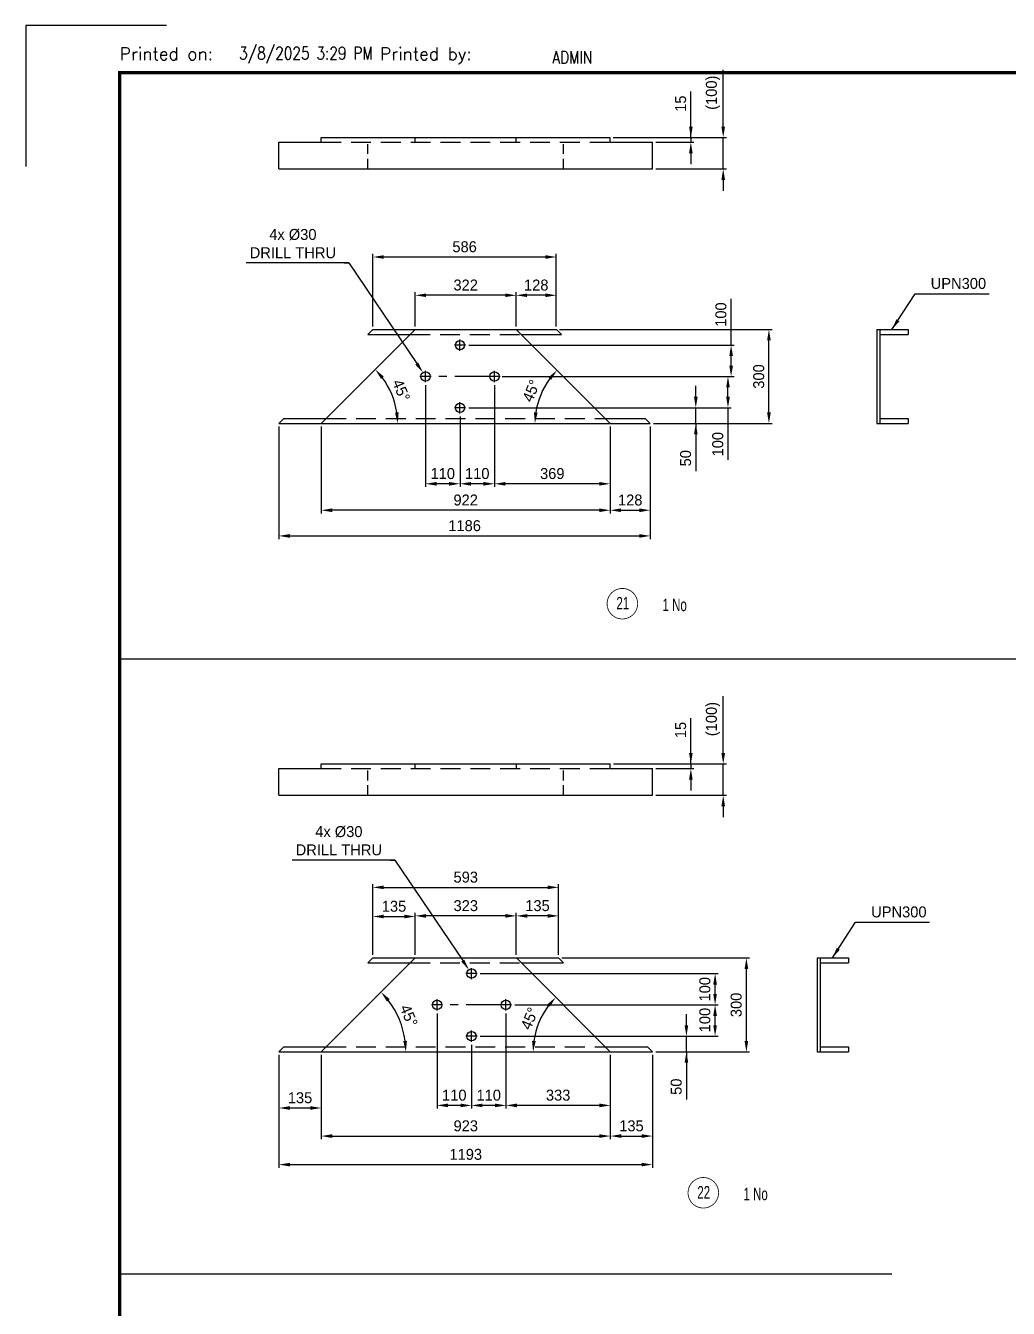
# Model space of a CAD drawing. Header units: millimetres. Extents: x 0 to 16187, y -20471 to 6290.
# Drawn here: x 9347.4 to 9661.1, y 1908.2 to 2318 of the extents above; entities that cross this region are included whole.
import ezdxf
from ezdxf.enums import TextEntityAlignment as Align

# ---------------------------------------------------------------- set-up
doc = ezdxf.new("R2010")
doc.units = ezdxf.units.MM
doc.header["$PDSIZE"] = -1
doc.linetypes.add('CENTERX2', pattern=[20.32, 12.7, -2.54, 2.54, -2.54])
doc.linetypes.add('DASHED2', pattern=[9.525, 6.35, -3.175])
doc.layers.add('BORDER1', color=3, linetype='Continuous')
doc.layers.add('BORDER2', color=7, linetype='Continuous')
doc.styles.add('ROMANC', font='ROMANC', dxfattribs={"height": 5})
doc.styles.add('ROMANS', font='ROMANS.shx', dxfattribs={"width": 0.8})
doc.styles.add('ROMANT', font='ROMANT', dxfattribs={"height": 4})
doc.styles.add('SLDTEXTSTYLE2', font='TXT', dxfattribs={"width": 0.686449})
doc.dimstyles.new('AM_ISO', dxfattribs={"dimtxt": 3.5, "dimasz": 3.5, "dimexe": 1, "dimexo": 1, "dimgap": 1.5, "dimtad": 1, "dimdsep": 46, "dimtxsty": 'Standard', "dimcen": 0, "dimclrd": 1, "dimclre": 1, "dimclrt": 1, "dimadec": 0, "dimazin": 2, "dimtp": 0.1, "dimtm": 0.1, "dimtfac": 0.71, "dimtdec": 3, "dimtmove": 0, "dimatfit": 3, "dimfxl": 1, "dimlwd": -1, "dimlwe": -1, "dimarcsym": 1})
doc.dimstyles.new('AM_ISO$3', dxfattribs={"dimtxt": 3.5, "dimasz": 3.5, "dimexe": 1, "dimexo": 1, "dimgap": 1.5, "dimtad": 1, "dimtoh": 1, "dimdsep": 46, "dimtxsty": 'Standard', "dimcen": 0, "dimclrd": 1, "dimclre": 1, "dimclrt": 1, "dimadec": 0, "dimazin": 2, "dimtp": 0.1, "dimtm": 0.1, "dimtfac": 0.71, "dimtdec": 3, "dimtofl": 0, "dimtmove": 0, "dimatfit": 0, "dimfxl": 1, "dimlwd": -1, "dimlwe": -1, "dimarcsym": 1})
doc.dimstyles.new('AM_ISO$7', dxfattribs={"dimtxt": 3.5, "dimasz": 3.5, "dimexe": 1, "dimexo": 1, "dimgap": 1.5, "dimtad": 1, "dimtoh": 1, "dimdsep": 46, "dimtxsty": 'Standard', "dimcen": 0, "dimclrd": 1, "dimclre": 1, "dimclrt": 1, "dimadec": 0, "dimazin": 2, "dimtp": 0.1, "dimtm": 0.1, "dimtfac": 0.71, "dimtdec": 3, "dimtmove": 0, "dimatfit": 3, "dimfxl": 1, "dimlwd": -1, "dimlwe": -1, "dimarcsym": 1})

# ---------------------------------------------------------------- blocks, each defined once
blk = doc.blocks.new('*D1430')
at = {"color": 1, "linetype": 'ByBlock'}
for p, q in [((9559.78, 2082.13), (9559.78, 2096.8)), ((9559.78, 2085.63), (9559.78, 2089.13)), ((9535.06, 2082.13), (9560.78, 2082.13)), ((9559.78, 2082.13), (9559.78, 2080.63)), ((9548.57, 2080.63), (9560.78, 2080.63)), ((9559.78, 2077.13), (9559.78, 2073.63))]:
    blk.add_line(p, q, dxfattribs=at)
at = {"color": 1}
for points in [[(9559.2, 2085.63), (9560.36, 2085.63), (9559.78, 2082.13)], [(9560.36, 2077.13), (9559.2, 2077.13), (9559.78, 2080.63)]]:
    blk.add_solid(points, dxfattribs=at)
at = {"layer": 'Defpoints', "color": 0}
for p in [(9534.06, 2082.13), (9547.57, 2080.63), (9559.78, 2080.63)]:
    blk.add_point(p, dxfattribs=at)
at = {"color": 1, "insert": (9556.53, 2092.97), "char_height": 3.5, "attachment_point": 5, "rotation": 90}
blk.add_mtext('15', dxfattribs=at)
blk = doc.blocks.new('*D1431')
at = {"color": 1, "linetype": 'ByBlock'}
for p, q in [((9570.11, 2085.63), (9570.11, 2103.8)), ((9535.06, 2082.13), (9571.11, 2082.13)), ((9570.11, 2072.13), (9570.11, 2082.13)), ((9548.57, 2072.13), (9571.11, 2072.13)), ((9570.11, 2068.63), (9570.11, 2065.13))]:
    blk.add_line(p, q, dxfattribs=at)
at = {"color": 1}
for points in [[(9569.53, 2085.63), (9570.69, 2085.63), (9570.11, 2082.13)], [(9570.69, 2068.63), (9569.53, 2068.63), (9570.11, 2072.13)]]:
    blk.add_solid(points, dxfattribs=at)
at = {"layer": 'Defpoints', "color": 0}
for p in [(9534.06, 2082.13), (9570.11, 2082.13), (9547.57, 2072.13)]:
    blk.add_point(p, dxfattribs=at)
at = {"color": 1, "insert": (9566.86, 2096.47), "char_height": 3.5, "attachment_point": 5, "rotation": 90}
blk.add_mtext('(100)', dxfattribs=at)
blk = doc.blocks.new('*D1434')
at = {"color": 1, "linetype": 'ByBlock'}
for p, q in [((9428.26, 1989.16), (9428.26, 1953.15)), ((9547.57, 1989.16), (9547.57, 1953.15)), ((9431.76, 1954.15), (9544.07, 1954.15))]:
    blk.add_line(p, q, dxfattribs=at)
at = {"color": 1}
for points in [[(9431.76, 1954.73), (9431.76, 1953.57), (9428.26, 1954.15)], [(9544.07, 1953.57), (9544.07, 1954.73), (9547.57, 1954.15)]]:
    blk.add_solid(points, dxfattribs=at)
at = {"layer": 'Defpoints', "color": 0}
for p in [(9428.26, 1990.16), (9547.57, 1990.16), (9547.57, 1954.15)]:
    blk.add_point(p, dxfattribs=at)
at = {"color": 1, "insert": (9487.92, 1957.4), "char_height": 3.5, "attachment_point": 5}
blk.add_mtext('1193', dxfattribs=at)
blk = doc.blocks.new('*D1435')
at = {"color": 1, "linetype": 'ByBlock'}
for p, q in [((9458.26, 2021.16), (9458.26, 2043.71)), ((9461.76, 2042.71), (9514.07, 2042.71)), ((9517.57, 2021.16), (9517.57, 2043.71))]:
    blk.add_line(p, q, dxfattribs=at)
at = {"color": 1}
for points in [[(9461.76, 2043.29), (9461.76, 2042.13), (9458.26, 2042.71)], [(9514.07, 2042.13), (9514.07, 2043.29), (9517.57, 2042.71)]]:
    blk.add_solid(points, dxfattribs=at)
at = {"layer": 'Defpoints', "color": 0}
for p in [(9517.57, 2042.71), (9458.26, 2020.16), (9517.57, 2020.16)]:
    blk.add_point(p, dxfattribs=at)
at = {"color": 1, "insert": (9487.92, 2045.96), "char_height": 3.5, "attachment_point": 5}
blk.add_mtext('593', dxfattribs=at)
blk = doc.blocks.new('*D1436')
at = {"color": 1, "linetype": 'ByBlock'}
for p, q in [((9518.57, 2020.16), (9578.51, 2020.16)), ((9577.51, 1993.66), (9577.51, 2016.66)), ((9548.57, 1990.16), (9578.51, 1990.16))]:
    blk.add_line(p, q, dxfattribs=at)
at = {"color": 1}
for points in [[(9578.09, 2016.66), (9576.92, 2016.66), (9577.51, 2020.16)], [(9576.92, 1993.66), (9578.09, 1993.66), (9577.51, 1990.16)]]:
    blk.add_solid(points, dxfattribs=at)
at = {"layer": 'Defpoints', "color": 0}
for p in [(9517.57, 2020.16), (9577.51, 2020.16), (9547.57, 1990.16)]:
    blk.add_point(p, dxfattribs=at)
at = {"color": 1, "insert": (9574.26, 2005.16), "char_height": 3.5, "attachment_point": 5, "rotation": 90}
blk.add_mtext('300', dxfattribs=at)
blk = doc.blocks.new('*D1437')
at = {"color": 1, "linetype": 'ByBlock'}
for p, q in [((9428.26, 1989.16), (9428.26, 1971.23)), ((9441.77, 1989.16), (9441.77, 1971.23)), ((9431.76, 1972.23), (9438.27, 1972.23))]:
    blk.add_line(p, q, dxfattribs=at)
at = {"color": 1}
for points in [[(9431.76, 1972.81), (9431.76, 1971.65), (9428.26, 1972.23)], [(9438.27, 1971.65), (9438.27, 1972.81), (9441.77, 1972.23)]]:
    blk.add_solid(points, dxfattribs=at)
at = {"layer": 'Defpoints', "color": 0}
for p in [(9428.26, 1990.16), (9441.77, 1990.16), (9441.77, 1972.23)]:
    blk.add_point(p, dxfattribs=at)
at = {"color": 1, "insert": (9435.01, 1975.48), "char_height": 3.5, "attachment_point": 5}
blk.add_mtext('135', dxfattribs=at)
blk = doc.blocks.new('*D1438')
at = {"color": 1, "linetype": 'ByBlock'}
for p, q in [((9441.77, 1989.16), (9441.77, 1962.26)), ((9534.06, 1989.16), (9534.06, 1962.26)), ((9445.27, 1963.26), (9530.56, 1963.26))]:
    blk.add_line(p, q, dxfattribs=at)
at = {"color": 1}
for points in [[(9445.27, 1963.85), (9445.27, 1962.68), (9441.77, 1963.26)], [(9530.56, 1962.68), (9530.56, 1963.85), (9534.06, 1963.26)]]:
    blk.add_solid(points, dxfattribs=at)
at = {"layer": 'Defpoints', "color": 0}
for p in [(9441.77, 1990.16), (9534.06, 1990.16), (9534.06, 1963.26)]:
    blk.add_point(p, dxfattribs=at)
at = {"color": 1, "insert": (9487.92, 1966.51), "char_height": 3.5, "attachment_point": 5}
blk.add_mtext('923', dxfattribs=at)
blk = doc.blocks.new('*D1439')
at = {"color": 1, "linetype": 'ByBlock'}
for p, q in [((9534.06, 1989.16), (9534.06, 1962.26)), ((9547.57, 1989.16), (9547.57, 1962.26)), ((9537.56, 1963.26), (9544.07, 1963.26))]:
    blk.add_line(p, q, dxfattribs=at)
at = {"color": 1}
for points in [[(9537.56, 1963.85), (9537.56, 1962.68), (9534.06, 1963.26)], [(9544.07, 1962.68), (9544.07, 1963.85), (9547.57, 1963.26)]]:
    blk.add_solid(points, dxfattribs=at)
at = {"layer": 'Defpoints', "color": 0}
for p in [(9534.06, 1990.16), (9547.57, 1990.16), (9547.57, 1963.26)]:
    blk.add_point(p, dxfattribs=at)
at = {"color": 1, "insert": (9540.82, 1966.51), "char_height": 3.5, "attachment_point": 5}
blk.add_mtext('135', dxfattribs=at)
blk = doc.blocks.new('*D1440')
at = {"color": 1, "linetype": 'ByBlock'}
for p, q in [((9504.06, 2021.16), (9504.06, 2034.6)), ((9514.07, 2033.6), (9507.56, 2033.6)), ((9517.57, 2021.16), (9517.57, 2034.6))]:
    blk.add_line(p, q, dxfattribs=at)
at = {"color": 1}
for points in [[(9507.56, 2034.18), (9507.56, 2033.01), (9504.06, 2033.6)], [(9514.07, 2033.01), (9514.07, 2034.18), (9517.57, 2033.6)]]:
    blk.add_solid(points, dxfattribs=at)
at = {"layer": 'Defpoints', "color": 0}
for p in [(9504.06, 2033.6), (9504.06, 2020.16), (9517.57, 2020.16)]:
    blk.add_point(p, dxfattribs=at)
at = {"color": 1, "insert": (9510.82, 2036.85), "char_height": 3.5, "attachment_point": 5}
blk.add_mtext('135', dxfattribs=at)
blk = doc.blocks.new('*D1441')
at = {"color": 1, "linetype": 'ByBlock'}
for p, q in [((9471.77, 2021.16), (9471.77, 2034.6)), ((9500.56, 2033.6), (9475.27, 2033.6)), ((9504.06, 2021.16), (9504.06, 2034.6))]:
    blk.add_line(p, q, dxfattribs=at)
at = {"color": 1}
for points in [[(9475.27, 2034.18), (9475.27, 2033.01), (9471.77, 2033.6)], [(9500.56, 2033.01), (9500.56, 2034.18), (9504.06, 2033.6)]]:
    blk.add_solid(points, dxfattribs=at)
at = {"layer": 'Defpoints', "color": 0}
for p in [(9471.77, 2033.6), (9471.77, 2020.16), (9504.06, 2020.16)]:
    blk.add_point(p, dxfattribs=at)
at = {"color": 1, "insert": (9487.92, 2036.85), "char_height": 3.5, "attachment_point": 5}
blk.add_mtext('323', dxfattribs=at)
blk = doc.blocks.new('*D1442')
at = {"color": 1, "linetype": 'ByBlock'}
blk.add_arc((9534.06, 1990.16), 24.65, 143.1434, 171.8566, dxfattribs=at)
at = {"color": 1}
for points in [[(9514.78, 2004.56), (9513.9, 2005.32), (9516.64, 2007.58)], [(9509.08, 1993.69), (9510.25, 1993.61), (9509.42, 1990.16)]]:
    blk.add_solid(points, dxfattribs=at)
at = {"layer": 'Defpoints', "color": 0}
for p in [(9504.06, 2020.16), (9512.72, 2002.48), (9428.26, 1990.16), (9534.06, 1990.16), (9547.57, 1990.16)]:
    blk.add_point(p, dxfattribs=at)
at = {"color": 1, "insert": (9508.29, 2000.83), "char_height": 3.5, "attachment_point": 5, "rotation": 67.5}
blk.add_mtext('45%%d', dxfattribs=at)
blk = doc.blocks.new('*D1443')
at = {"color": 1, "linetype": 'ByBlock'}
blk.add_arc((9441.77, 1990.16), 27.02, 7.4269, 37.5731, dxfattribs=at)
at = {"color": 1}
for points in [[(9463.62, 2007.02), (9462.74, 2006.25), (9460.87, 2009.26)], [(9467.98, 1993.61), (9469.14, 1993.69), (9468.79, 1990.16)]]:
    blk.add_solid(points, dxfattribs=at)
at = {"layer": 'Defpoints', "color": 0}
for p in [(9471.77, 2020.16), (9467.87, 1997.15), (9428.26, 1990.16), (9441.77, 1990.16), (9547.57, 1990.16)]:
    blk.add_point(p, dxfattribs=at)
at = {"color": 1, "insert": (9469.73, 2001.74), "char_height": 3.5, "attachment_point": 5, "rotation": 292.5}
blk.add_mtext('45%%d', dxfattribs=at)
blk = doc.blocks.new('*D1444')
at = {"color": 1, "linetype": 'ByBlock'}
for p, q in [((9458.26, 2021.16), (9458.26, 2034.4)), ((9461.76, 2033.4), (9468.27, 2033.4)), ((9471.77, 2021.16), (9471.77, 2034.4))]:
    blk.add_line(p, q, dxfattribs=at)
at = {"color": 1}
for points in [[(9461.76, 2033.99), (9461.76, 2032.82), (9458.26, 2033.4)], [(9468.27, 2032.82), (9468.27, 2033.99), (9471.77, 2033.4)]]:
    blk.add_solid(points, dxfattribs=at)
at = {"layer": 'Defpoints', "color": 0}
for p in [(9471.77, 2033.4), (9458.26, 2020.16), (9471.77, 2020.16)]:
    blk.add_point(p, dxfattribs=at)
at = {"color": 1, "insert": (9465.01, 2036.65), "char_height": 3.5, "attachment_point": 5}
blk.add_mtext('135', dxfattribs=at)
blk = doc.blocks.new('*D1554')
at = {"color": 1, "linetype": 'ByBlock'}
for p, q in [((9500.75, 2002.37), (9500.75, 1972.06)), ((9534.06, 1989.16), (9534.06, 1972.06)), ((9530.56, 1973.06), (9504.25, 1973.06))]:
    blk.add_line(p, q, dxfattribs=at)
at = {"color": 1}
for points in [[(9504.25, 1973.64), (9504.25, 1972.47), (9500.75, 1973.06)], [(9530.56, 1972.47), (9530.56, 1973.64), (9534.06, 1973.06)]]:
    blk.add_solid(points, dxfattribs=at)
at = {"layer": 'Defpoints', "color": 0}
for p in [(9500.75, 2003.37), (9534.06, 1990.16), (9500.75, 1973.06)]:
    blk.add_point(p, dxfattribs=at)
at = {"color": 1, "insert": (9517.41, 1976.31), "char_height": 3.5, "attachment_point": 5}
blk.add_mtext('333', dxfattribs=at)
blk = doc.blocks.new('*D1555')
at = {"color": 1, "linetype": 'ByBlock'}
for p, q in [((9500.75, 2002.37), (9500.75, 1972.06)), ((9489.75, 1992.37), (9489.75, 1972.06)), ((9497.25, 1973.06), (9493.25, 1973.06))]:
    blk.add_line(p, q, dxfattribs=at)
at = {"color": 1}
for points in [[(9493.25, 1973.64), (9493.25, 1972.47), (9489.75, 1973.06)], [(9497.25, 1972.47), (9497.25, 1973.64), (9500.75, 1973.06)]]:
    blk.add_solid(points, dxfattribs=at)
at = {"layer": 'Defpoints', "color": 0}
for p in [(9500.75, 2003.37), (9489.75, 1993.37), (9489.75, 1973.06)]:
    blk.add_point(p, dxfattribs=at)
at = {"color": 1, "insert": (9495.25, 1976.31), "char_height": 3.5, "attachment_point": 5}
blk.add_mtext('110', dxfattribs=at)
blk = doc.blocks.new('*D1556')
at = {"color": 1, "linetype": 'ByBlock'}
for p, q in [((9478.75, 2002.37), (9478.75, 1972.06)), ((9489.75, 1992.37), (9489.75, 1972.06)), ((9486.25, 1973.06), (9482.25, 1973.06))]:
    blk.add_line(p, q, dxfattribs=at)
at = {"color": 1}
for points in [[(9482.25, 1973.64), (9482.25, 1972.47), (9478.75, 1973.06)], [(9486.25, 1972.47), (9486.25, 1973.64), (9489.75, 1973.06)]]:
    blk.add_solid(points, dxfattribs=at)
at = {"layer": 'Defpoints', "color": 0}
for p in [(9478.75, 2003.37), (9489.75, 1993.37), (9478.75, 1973.06)]:
    blk.add_point(p, dxfattribs=at)
at = {"color": 1, "insert": (9484.25, 1976.31), "char_height": 3.5, "attachment_point": 5}
blk.add_mtext('110', dxfattribs=at)
blk = doc.blocks.new('*D1557')
at = {"color": 1, "linetype": 'ByBlock'}
for p, q in [((9558.37, 1998.66), (9558.37, 2002.16)), ((9492.54, 1995.16), (9559.37, 1995.16)), ((9558.37, 1990.16), (9558.37, 1995.16)), ((9548.57, 1990.16), (9559.37, 1990.16)), ((9558.37, 1990.16), (9558.37, 1974.91)), ((9558.37, 1986.66), (9558.37, 1983.16))]:
    blk.add_line(p, q, dxfattribs=at)
at = {"color": 1}
for points in [[(9557.78, 1998.66), (9558.95, 1998.66), (9558.37, 1995.16)], [(9558.95, 1986.66), (9557.78, 1986.66), (9558.37, 1990.16)]]:
    blk.add_solid(points, dxfattribs=at)
at = {"layer": 'Defpoints', "color": 0}
for p in [(9491.54, 1995.16), (9558.37, 1995.16), (9547.57, 1990.16)]:
    blk.add_point(p, dxfattribs=at)
at = {"color": 1, "insert": (9555.12, 1979.03), "char_height": 3.5, "attachment_point": 5, "rotation": 90}
blk.add_mtext('50', dxfattribs=at)
blk = doc.blocks.new('*D1558')
at = {"color": 1, "linetype": 'ByBlock'}
for p, q in [((9503.54, 2005.16), (9568.52, 2005.16)), ((9567.52, 1998.66), (9567.52, 2001.66)), ((9492.54, 1995.16), (9568.52, 1995.16))]:
    blk.add_line(p, q, dxfattribs=at)
at = {"color": 1}
for points in [[(9568.1, 2001.66), (9566.93, 2001.66), (9567.52, 2005.16)], [(9566.93, 1998.66), (9568.1, 1998.66), (9567.52, 1995.16)]]:
    blk.add_solid(points, dxfattribs=at)
at = {"layer": 'Defpoints', "color": 0}
for p in [(9502.54, 2005.16), (9567.52, 2005.16), (9491.54, 1995.16)]:
    blk.add_point(p, dxfattribs=at)
at = {"color": 1, "insert": (9564.27, 2000.32), "char_height": 3.5, "attachment_point": 5, "rotation": 90}
blk.add_mtext('100', dxfattribs=at)
blk = doc.blocks.new('*D1559')
at = {"color": 1, "linetype": 'ByBlock'}
for p, q in [((9492.54, 2015.16), (9568.52, 2015.16)), ((9567.52, 2008.66), (9567.52, 2011.66)), ((9503.54, 2005.16), (9568.52, 2005.16))]:
    blk.add_line(p, q, dxfattribs=at)
at = {"color": 1}
for points in [[(9568.1, 2011.66), (9566.93, 2011.66), (9567.52, 2015.16)], [(9566.93, 2008.66), (9568.1, 2008.66), (9567.52, 2005.16)]]:
    blk.add_solid(points, dxfattribs=at)
at = {"layer": 'Defpoints', "color": 0}
for p in [(9491.54, 2015.16), (9567.52, 2015.16), (9502.54, 2005.16)]:
    blk.add_point(p, dxfattribs=at)
at = {"color": 1, "insert": (9564.27, 2010.16), "char_height": 3.5, "attachment_point": 5, "rotation": 90}
blk.add_mtext('100', dxfattribs=at)
blk = doc.blocks.new('*D1561')
at = {"color": 1, "linetype": 'ByBlock'}
for p, q in [((9463.73, 2051.42), (9465.23, 2051.42)), ((9465.23, 2051.42), (9486.95, 2019.3))]:
    blk.add_line(p, q, dxfattribs=at)
at = {"color": 1}
blk.add_solid([(9486.47, 2018.97), (9487.44, 2019.63), (9488.91, 2016.4)], dxfattribs=at)
at = {"layer": 'Defpoints', "color": 0}
for p in [(9488.91, 2016.4), (9490.59, 2013.91)]:
    blk.add_point(p, dxfattribs=at)
at = {"color": 1, "insert": (9447.4, 2057.58), "char_height": 3.5, "attachment_point": 5}
blk.add_mtext('4x %%c30\\PDRILL THRU', dxfattribs=at)
blk = doc.blocks.new('*D1585')
at = {"color": 1, "linetype": 'ByBlock'}
for p, q in [((9559.78, 2282.23), (9559.78, 2296.9)), ((9559.78, 2285.73), (9559.78, 2289.23)), ((9535.01, 2282.23), (9560.78, 2282.23)), ((9548.57, 2280.73), (9560.78, 2280.73)), ((9559.78, 2282.23), (9559.78, 2280.73)), ((9559.78, 2277.23), (9559.78, 2273.73))]:
    blk.add_line(p, q, dxfattribs=at)
at = {"color": 1}
for points in [[(9559.2, 2285.73), (9560.36, 2285.73), (9559.78, 2282.23)], [(9560.36, 2277.23), (9559.2, 2277.23), (9559.78, 2280.73)]]:
    blk.add_solid(points, dxfattribs=at)
at = {"layer": 'Defpoints', "color": 0}
for p in [(9534.01, 2282.23), (9547.57, 2280.73), (9559.78, 2280.73)]:
    blk.add_point(p, dxfattribs=at)
at = {"color": 1, "insert": (9556.53, 2293.06), "char_height": 3.5, "attachment_point": 5, "rotation": 90}
blk.add_mtext('15', dxfattribs=at)
blk = doc.blocks.new('*D1586')
at = {"color": 1, "linetype": 'ByBlock'}
for p, q in [((9570.11, 2285.73), (9570.11, 2303.9)), ((9535.01, 2282.23), (9571.11, 2282.23)), ((9570.11, 2272.23), (9570.11, 2282.23)), ((9548.57, 2272.23), (9571.11, 2272.23)), ((9570.11, 2268.73), (9570.11, 2265.23))]:
    blk.add_line(p, q, dxfattribs=at)
at = {"color": 1}
for points in [[(9569.53, 2285.73), (9570.69, 2285.73), (9570.11, 2282.23)], [(9570.69, 2268.73), (9569.53, 2268.73), (9570.11, 2272.23)]]:
    blk.add_solid(points, dxfattribs=at)
at = {"layer": 'Defpoints', "color": 0}
for p in [(9534.01, 2282.23), (9570.11, 2282.23), (9547.57, 2272.23)]:
    blk.add_point(p, dxfattribs=at)
at = {"color": 1, "insert": (9566.86, 2296.56), "char_height": 3.5, "attachment_point": 5, "rotation": 90}
blk.add_mtext('(100)', dxfattribs=at)
blk = doc.blocks.new('*D1587')
at = {"color": 1, "linetype": 'ByBlock'}
for p, q in [((9441.77, 2189.91), (9441.77, 2162.18)), ((9534.01, 2189.91), (9534.01, 2162.18)), ((9530.51, 2163.18), (9445.27, 2163.18))]:
    blk.add_line(p, q, dxfattribs=at)
at = {"color": 1}
for points in [[(9445.27, 2163.76), (9445.27, 2162.59), (9441.77, 2163.18)], [(9530.51, 2162.59), (9530.51, 2163.76), (9534.01, 2163.18)]]:
    blk.add_solid(points, dxfattribs=at)
at = {"layer": 'Defpoints', "color": 0}
for p in [(9441.77, 2190.91), (9534.01, 2190.91), (9441.77, 2163.18)]:
    blk.add_point(p, dxfattribs=at)
at = {"color": 1, "insert": (9487.89, 2166.43), "char_height": 3.5, "attachment_point": 5}
blk.add_mtext('922', dxfattribs=at)
blk = doc.blocks.new('*D1588')
at = {"color": 1, "linetype": 'ByBlock'}
for p, q in [((9534.01, 2189.91), (9534.01, 2162.18)), ((9546.83, 2189.91), (9546.83, 2162.18)), ((9537.51, 2163.18), (9543.33, 2163.18))]:
    blk.add_line(p, q, dxfattribs=at)
at = {"color": 1}
for points in [[(9537.51, 2163.76), (9537.51, 2162.59), (9534.01, 2163.18)], [(9543.33, 2162.59), (9543.33, 2163.76), (9546.83, 2163.18)]]:
    blk.add_solid(points, dxfattribs=at)
at = {"layer": 'Defpoints', "color": 0}
for p in [(9534.01, 2190.91), (9546.83, 2190.91), (9546.83, 2163.18)]:
    blk.add_point(p, dxfattribs=at)
at = {"color": 1, "insert": (9540.42, 2166.43), "char_height": 3.5, "attachment_point": 5}
blk.add_mtext('128', dxfattribs=at)
blk = doc.blocks.new('*D1590')
at = {"color": 1, "linetype": 'ByBlock'}
for p, q in [((9428.26, 2189.91), (9428.26, 2153.98)), ((9546.83, 2189.91), (9546.83, 2153.98)), ((9431.76, 2154.98), (9543.33, 2154.98))]:
    blk.add_line(p, q, dxfattribs=at)
at = {"color": 1}
for points in [[(9431.76, 2155.56), (9431.76, 2154.4), (9428.26, 2154.98)], [(9543.33, 2154.4), (9543.33, 2155.56), (9546.83, 2154.98)]]:
    blk.add_solid(points, dxfattribs=at)
at = {"layer": 'Defpoints', "color": 0}
for p in [(9428.26, 2190.91), (9546.83, 2190.91), (9546.83, 2154.98)]:
    blk.add_point(p, dxfattribs=at)
at = {"color": 1, "insert": (9487.55, 2158.23), "char_height": 3.5, "attachment_point": 5}
blk.add_mtext('1186', dxfattribs=at)
blk = doc.blocks.new('*D1591')
at = {"color": 1, "linetype": 'ByBlock'}
for p, q in [((9517.83, 2220.91), (9585.71, 2220.91)), ((9584.71, 2194.41), (9584.71, 2217.41)), ((9547.83, 2190.91), (9585.71, 2190.91))]:
    blk.add_line(p, q, dxfattribs=at)
at = {"color": 1}
for points in [[(9585.29, 2217.41), (9584.12, 2217.41), (9584.71, 2220.91)], [(9584.12, 2194.41), (9585.29, 2194.41), (9584.71, 2190.91)]]:
    blk.add_solid(points, dxfattribs=at)
at = {"layer": 'Defpoints', "color": 0}
for p in [(9516.83, 2220.91), (9584.71, 2220.91), (9546.83, 2190.91)]:
    blk.add_point(p, dxfattribs=at)
at = {"color": 1, "insert": (9581.46, 2205.91), "char_height": 3.5, "attachment_point": 5, "rotation": 90}
blk.add_mtext('300', dxfattribs=at)
blk = doc.blocks.new('*D1592')
at = {"color": 1, "linetype": 'ByBlock'}
for p, q in [((9561.36, 2199.41), (9561.36, 2202.91)), ((9488.87, 2195.91), (9562.36, 2195.91)), ((9561.36, 2190.91), (9561.36, 2195.91)), ((9547.83, 2190.91), (9562.36, 2190.91)), ((9561.36, 2190.91), (9561.36, 2175.66)), ((9561.36, 2187.41), (9561.36, 2183.91))]:
    blk.add_line(p, q, dxfattribs=at)
at = {"color": 1}
for points in [[(9560.78, 2199.41), (9561.94, 2199.41), (9561.36, 2195.91)], [(9561.94, 2187.41), (9560.78, 2187.41), (9561.36, 2190.91)]]:
    blk.add_solid(points, dxfattribs=at)
at = {"layer": 'Defpoints', "color": 0}
for p in [(9487.87, 2195.91), (9561.36, 2195.91), (9546.83, 2190.91)]:
    blk.add_point(p, dxfattribs=at)
at = {"color": 1, "insert": (9558.11, 2179.79), "char_height": 3.5, "attachment_point": 5, "rotation": 90}
blk.add_mtext('50', dxfattribs=at)
blk = doc.blocks.new('*D1593')
at = {"color": 1, "linetype": 'ByBlock'}
for p, q in [((9499.87, 2205.91), (9572.63, 2205.91)), ((9571.63, 2199.41), (9571.63, 2202.41)), ((9488.87, 2195.91), (9572.63, 2195.91)), ((9571.63, 2195.91), (9571.63, 2179.28))]:
    blk.add_line(p, q, dxfattribs=at)
at = {"color": 1}
for points in [[(9572.22, 2202.41), (9571.05, 2202.41), (9571.63, 2205.91)], [(9571.05, 2199.41), (9572.22, 2199.41), (9571.63, 2195.91)]]:
    blk.add_solid(points, dxfattribs=at)
at = {"layer": 'Defpoints', "color": 0}
for p in [(9498.87, 2205.91), (9571.63, 2205.91), (9487.87, 2195.91)]:
    blk.add_point(p, dxfattribs=at)
at = {"color": 1, "insert": (9568.38, 2184.28), "char_height": 3.5, "attachment_point": 5, "rotation": 90}
blk.add_mtext('100', dxfattribs=at)
blk = doc.blocks.new('*D1594')
at = {"color": 1, "linetype": 'ByBlock'}
for p, q in [((9572.63, 2215.91), (9572.63, 2230.68)), ((9488.87, 2215.91), (9573.63, 2215.91)), ((9572.63, 2209.41), (9572.63, 2212.41)), ((9499.58, 2205.91), (9573.63, 2205.91))]:
    blk.add_line(p, q, dxfattribs=at)
at = {"color": 1}
for points in [[(9573.22, 2212.41), (9572.05, 2212.41), (9572.63, 2215.91)], [(9572.05, 2209.41), (9573.22, 2209.41), (9572.63, 2205.91)]]:
    blk.add_solid(points, dxfattribs=at)
at = {"layer": 'Defpoints', "color": 0}
for p in [(9487.87, 2215.91), (9572.63, 2215.91), (9498.58, 2205.91)]:
    blk.add_point(p, dxfattribs=at)
at = {"color": 1, "insert": (9569.38, 2225.68), "char_height": 3.5, "attachment_point": 5, "rotation": 90}
blk.add_mtext('100', dxfattribs=at)
blk = doc.blocks.new('*D1595')
at = {"color": 1, "linetype": 'ByBlock'}
for p, q in [((9497.08, 2203.13), (9497.08, 2170.63)), ((9534.01, 2189.91), (9534.01, 2170.63)), ((9530.51, 2171.63), (9500.58, 2171.63))]:
    blk.add_line(p, q, dxfattribs=at)
at = {"color": 1}
for points in [[(9500.58, 2172.21), (9500.58, 2171.04), (9497.08, 2171.63)], [(9530.51, 2171.04), (9530.51, 2172.21), (9534.01, 2171.63)]]:
    blk.add_solid(points, dxfattribs=at)
at = {"layer": 'Defpoints', "color": 0}
for p in [(9497.08, 2204.13), (9534.01, 2190.91), (9497.08, 2171.63)]:
    blk.add_point(p, dxfattribs=at)
at = {"color": 1, "insert": (9515.54, 2174.88), "char_height": 3.5, "attachment_point": 5}
blk.add_mtext('369', dxfattribs=at)
blk = doc.blocks.new('*D1596')
at = {"color": 1, "linetype": 'ByBlock'}
for p, q in [((9497.08, 2203.13), (9497.08, 2170.63)), ((9486.08, 2193.13), (9486.08, 2170.63)), ((9493.58, 2171.63), (9489.58, 2171.63))]:
    blk.add_line(p, q, dxfattribs=at)
at = {"color": 1}
for points in [[(9489.58, 2172.21), (9489.58, 2171.04), (9486.08, 2171.63)], [(9493.58, 2171.04), (9493.58, 2172.21), (9497.08, 2171.63)]]:
    blk.add_solid(points, dxfattribs=at)
at = {"layer": 'Defpoints', "color": 0}
for p in [(9497.08, 2204.13), (9486.08, 2194.13), (9486.08, 2171.63)]:
    blk.add_point(p, dxfattribs=at)
at = {"color": 1, "insert": (9491.58, 2174.88), "char_height": 3.5, "attachment_point": 5}
blk.add_mtext('110', dxfattribs=at)
blk = doc.blocks.new('*D1597')
at = {"color": 1, "linetype": 'ByBlock'}
for p, q in [((9475.08, 2203.13), (9475.08, 2170.63)), ((9486.08, 2193.13), (9486.08, 2170.63)), ((9482.58, 2171.63), (9478.58, 2171.63))]:
    blk.add_line(p, q, dxfattribs=at)
at = {"color": 1}
for points in [[(9478.58, 2172.21), (9478.58, 2171.04), (9475.08, 2171.63)], [(9482.58, 2171.04), (9482.58, 2172.21), (9486.08, 2171.63)]]:
    blk.add_solid(points, dxfattribs=at)
at = {"layer": 'Defpoints', "color": 0}
for p in [(9475.08, 2204.13), (9486.08, 2194.13), (9475.08, 2171.63)]:
    blk.add_point(p, dxfattribs=at)
at = {"color": 1, "insert": (9480.58, 2174.88), "char_height": 3.5, "attachment_point": 5}
blk.add_mtext('110', dxfattribs=at)
blk = doc.blocks.new('*D1598')
at = {"color": 1, "linetype": 'ByBlock'}
for p, q in [((9458.26, 2221.91), (9458.26, 2245.08)), ((9461.76, 2244.08), (9513.33, 2244.08)), ((9516.83, 2221.91), (9516.83, 2245.08))]:
    blk.add_line(p, q, dxfattribs=at)
at = {"color": 1}
for points in [[(9461.76, 2244.66), (9461.76, 2243.5), (9458.26, 2244.08)], [(9513.33, 2243.5), (9513.33, 2244.66), (9516.83, 2244.08)]]:
    blk.add_solid(points, dxfattribs=at)
at = {"layer": 'Defpoints', "color": 0}
for p in [(9516.83, 2244.08), (9458.26, 2220.91), (9516.83, 2220.91)]:
    blk.add_point(p, dxfattribs=at)
at = {"color": 1, "insert": (9487.55, 2247.33), "char_height": 3.5, "attachment_point": 5}
blk.add_mtext('586', dxfattribs=at)
blk = doc.blocks.new('*D1599')
at = {"color": 1, "linetype": 'ByBlock'}
for p, q in [((9504.01, 2221.91), (9504.01, 2232.85)), ((9513.33, 2231.85), (9507.51, 2231.85)), ((9516.83, 2221.91), (9516.83, 2232.85))]:
    blk.add_line(p, q, dxfattribs=at)
at = {"color": 1}
for points in [[(9507.51, 2232.43), (9507.51, 2231.27), (9504.01, 2231.85)], [(9513.33, 2231.27), (9513.33, 2232.43), (9516.83, 2231.85)]]:
    blk.add_solid(points, dxfattribs=at)
at = {"layer": 'Defpoints', "color": 0}
for p in [(9504.01, 2231.85), (9504.01, 2220.91), (9516.83, 2220.91)]:
    blk.add_point(p, dxfattribs=at)
at = {"color": 1, "insert": (9510.42, 2235.1), "char_height": 3.5, "attachment_point": 5}
blk.add_mtext('128', dxfattribs=at)
blk = doc.blocks.new('*D1600')
at = {"color": 1, "linetype": 'ByBlock'}
for p, q in [((9471.77, 2221.91), (9471.77, 2232.85)), ((9500.51, 2231.85), (9475.27, 2231.85)), ((9504.01, 2221.91), (9504.01, 2232.85))]:
    blk.add_line(p, q, dxfattribs=at)
at = {"color": 1}
for points in [[(9475.27, 2232.43), (9475.27, 2231.27), (9471.77, 2231.85)], [(9500.51, 2231.27), (9500.51, 2232.43), (9504.01, 2231.85)]]:
    blk.add_solid(points, dxfattribs=at)
at = {"layer": 'Defpoints', "color": 0}
for p in [(9471.77, 2231.85), (9471.77, 2220.91), (9504.01, 2220.91)]:
    blk.add_point(p, dxfattribs=at)
at = {"color": 1, "insert": (9487.89, 2235.1), "char_height": 3.5, "attachment_point": 5}
blk.add_mtext('322', dxfattribs=at)
blk = doc.blocks.new('*D1601')
at = {"color": 1, "linetype": 'ByBlock'}
blk.add_arc((9441.77, 2190.91), 24.39, 8.2297, 36.7703, dxfattribs=at)
at = {"color": 1}
for points in [[(9461.74, 2205.89), (9460.86, 2205.13), (9459.01, 2208.16)], [(9465.32, 2194.36), (9466.49, 2194.45), (9466.16, 2190.91)]]:
    blk.add_solid(points, dxfattribs=at)
at = {"layer": 'Defpoints', "color": 0}
for p in [(9471.77, 2220.91), (9465.32, 2197.23), (9428.26, 2190.91), (9441.77, 2190.91), (9546.83, 2190.91)]:
    blk.add_point(p, dxfattribs=at)
at = {"color": 1, "insert": (9467.3, 2201.49), "char_height": 3.5, "attachment_point": 5, "rotation": 292.5}
blk.add_mtext('45%%d', dxfattribs=at)
blk = doc.blocks.new('*D1602')
at = {"color": 1, "linetype": 'ByBlock'}
blk.add_arc((9534.01, 2190.91), 24, 143.3617, 171.6383, dxfattribs=at)
at = {"color": 1}
for points in [[(9515.19, 2204.86), (9514.3, 2205.62), (9517.03, 2207.89)], [(9509.68, 2194.45), (9510.84, 2194.36), (9510, 2190.91)]]:
    blk.add_solid(points, dxfattribs=at)
at = {"layer": 'Defpoints', "color": 0}
for p in [(9504.01, 2220.91), (9513.22, 2202.92), (9428.26, 2190.91), (9534.01, 2190.91), (9546.83, 2190.91)]:
    blk.add_point(p, dxfattribs=at)
at = {"color": 1, "insert": (9508.83, 2201.34), "char_height": 3.5, "attachment_point": 5, "rotation": 67.5}
blk.add_mtext('45%%d', dxfattribs=at)
blk = doc.blocks.new('*D1603')
at = {"color": 1, "linetype": 'ByBlock'}
for p, q in [((9449.06, 2242.17), (9450.56, 2242.17)), ((9450.56, 2242.17), (9472.28, 2210.06))]:
    blk.add_line(p, q, dxfattribs=at)
at = {"color": 1}
blk.add_solid([(9471.79, 2209.73), (9472.76, 2210.38), (9474.24, 2207.16)], dxfattribs=at)
at = {"layer": 'Defpoints', "color": 0}
for p in [(9474.24, 2207.16), (9475.92, 2204.67)]:
    blk.add_point(p, dxfattribs=at)
at = {"color": 1, "insert": (9432.72, 2248.34), "char_height": 3.5, "attachment_point": 5}
blk.add_mtext('4x %%c30\\PDRILL THRU', dxfattribs=at)
blk = doc.blocks.new('*U609')
at = {"layer": 'BORDER1', "color": 154, "true_color": 0x1859a9, "const_width": 1}
blk.add_lwpolyline([(1.81, 811), (1144, 811), (1144, 0), (0, 0), (0, 811)], close=True, dxfattribs=at)
at = {"layer": 'BORDER2'}
blk.add_lwpolyline([(15, 826), (-30, 826), (-30, 781)], dxfattribs=at)
at = {"layer": 'BORDER2', "style": 'ROMANS'}
blk.add_text('Printed on:                 Printed by:', height=4, dxfattribs=at).set_placement((0, 815))
at = {"layer": 'BORDER2', "char_height": 4, "attachment_point": 7, "style": 'ROMANS'}
for s, insert in [('3/8/2025 3:29 PM', (38.14, 813.89)), ('ADMIN', (138.14, 813.89))]:
    blk.add_mtext(s, dxfattribs=dict(at, insert=insert))
at = {"layer": 'BORDER2', "flags": 8}
for tag, height, style, p in [('REV-A', 3.24, 'ROMANS', (986.93, 140.25)), ('RE-A', 8.06, 'ROMANT', (1084.63, 7.17))]:
    blk.add_attdef(tag, text='', height=height, dxfattribs=dict(at, style=style)).set_placement(p, align=Align.CENTER)
at = {"layer": 'BORDER2', "style": 'ROMANS', "width": 3.830216}
blk.add_attdef('DATE-A', text='', height=3.24, dxfattribs=at).set_placement((995.51, 140.25), (1008.51, 140.25), align=Align.FIT)
at = {"layer": 'BORDER2'}
for tag, height, style, p in [('DRN-A', 3.24, 'ROMANS', (1018.38, 140.25)), ('CHD-A', 3.24, 'ROMANS', (1032.35, 140.25)), ('APD-A', 3.24, 'ROMANS', (1046.64, 140.25)), ('CONS_CONT_VEND', 4.2, 'ROMANC', (1061.39, 72.83))]:
    blk.add_attdef(tag, text='', height=height, dxfattribs=dict(at, style=style)).set_placement(p, align=Align.CENTER)
at = {"layer": 'BORDER2', "style": 'ROMANS', "width": 0.8}
for tag, p, height in [('1:X', (997.23, 122.55), 3.5), ('LOC', (1042.74, 122.55), 3.5), ('PROJ_NO', (1118.64, 122.55), 3.5), ('CONS_DRG_NO', (1011, 63), 3)]:
    blk.add_attdef(tag, p, '', height=height, dxfattribs=at)
at = {"layer": 'BORDER2', "lineweight": 30, "width": 0.8, "flags": 104}
blk.add_attdef('COMMENTS-A', text='', height=2.2, dxfattribs=at).set_placement((1055.21, 142.07), align=Align.MIDDLE_LEFT)
at = {"layer": 'BORDER2', "style": 'ROMANS', "width": 0.8}
for tag, p in [('PROJECT_TITLE_1', (1061.07, 55.35)), ('PROJECT_TITLE_2', (1061.07, 49.3))]:
    blk.add_attdef(tag, text='', height=3.5, dxfattribs=at).set_placement(p, align=Align.MIDDLE)
at = {"layer": 'BORDER2', "style": 'ROMANT', "width": 0.8}
for tag, p in [('DRG_TITLE_1', (1061.07, 36.31)), ('DRG_TITLE_2', (1061.07, 28.31)), ('DRG_TITLE_3', (1061.07, 20.31))]:
    blk.add_attdef(tag, text='', height=5, dxfattribs=at).set_placement(p, align=Align.CENTER)
at = {"layer": 'BORDER2', "style": 'ROMANT'}
for tag, p in [('AR', (995, 7.17)), ('PA', (1011.74, 7.17)), ('DC', (1028.45, 7.17)), ('TS', (1120.84, 7.17))]:
    blk.add_attdef(tag, p, '', height=8.06, dxfattribs=at)
for tag, p in [('SRNO', (1074.7, 7.17)), ('SH', (1115.8, 7.18))]:
    blk.add_attdef(tag, text='', height=8.06, dxfattribs=at).set_placement(p, align=Align.RIGHT)
at = {"layer": 'BORDER2', "style": 'ROMANS', "flags": 2}
blk.add_attdef('TB_VERSION', text='', height=2, dxfattribs=at).set_placement((1, -1), align=Align.TOP_LEFT)

msp = doc.modelspace()

# ---------------------------------------------------------------- linework, layer by layer
for p, q in [((9428.26198, 2272.23101), (9428.26198, 2280.73101)), ((9428.26198, 2280.73101), (9441.76772, 2280.73101)), ((9441.76772, 2282.23101), (9534.00733, 2282.23101)), ((9441.76772, 2280.73101), (9441.76772, 2282.23101)), ((9534.00733, 2280.73101), (9534.00733, 2282.23101)), ((9534.0639, 2280.73101), (9547.56964, 2280.73101)), ((9547.56964, 2272.23101), (9547.56964, 2280.73101)), ((9428.26198, 2272.23101), (9547.56964, 2272.23101)), ((9450.55669, 2242.17248), (9417.82216, 2242.17248)), ((9619.1079, 2220.91422), (9619.1079, 2190.91422)), ((9619.1079, 2220.91422), (9629.1079, 2220.91422)), ((9620.1079, 2220.91422), (9620.1079, 2190.91422)), ((9629.1079, 2220.91422), (9629.1079, 2219.31422)), ((9620.1079, 2219.31422), (9629.1079, 2219.31422)), ((9620.1079, 2192.51422), (9629.1079, 2192.51422)), ((9629.1079, 2192.51422), (9629.1079, 2190.91422)), ((9619.1079, 2190.91422), (9629.1079, 2190.91422)), ((9377.41209, 2115.71856), (9674.30732, 2115.71856)), ((9441.76772, 2082.13321), (9534.0639, 2082.13321)), ((9441.76772, 2080.63321), (9441.76772, 2082.13321)), ((9534.0639, 2080.63321), (9534.0639, 2082.13321)), ((9428.26198, 2072.13321), (9428.26198, 2080.63321)), ((9428.26198, 2080.63321), (9441.76772, 2080.63321)), ((9534.0639, 2080.63321), (9547.56964, 2080.63321)), ((9547.56964, 2072.13321), (9547.56964, 2080.63321)), ((9428.26198, 2072.13321), (9547.56964, 2072.13321)), ((9465.23365, 2051.4156), (9432.49911, 2051.4156)), ((9600.09362, 2020.15733), (9600.09362, 1990.15733)), ((9600.09362, 2020.15733), (9610.09362, 2020.15733)), ((9601.09362, 2020.15733), (9601.09362, 1990.15733)), ((9610.09362, 2020.15733), (9610.09362, 2018.55733)), ((9601.09362, 2018.55733), (9610.09362, 2018.55733)), ((9601.09362, 1991.75733), (9610.09362, 1991.75733)), ((9610.09362, 1991.75733), (9610.09362, 1990.15733)), ((9600.09362, 1990.15733), (9610.09362, 1990.15733)), ((9377.41209, 1919.27254), (9623.9866, 1919.27254))]:
    msp.add_line(p, q)
at = {"color": 2, "linetype": 'DASHED2', "lineweight": 25}
for p, q in [((9441.76772, 2280.73101), (9534.0639, 2280.73101)), ((9471.76772, 2280.73101), (9471.76772, 2282.23101)), ((9504.00733, 2280.73101), (9504.00733, 2282.23101)), ((9470.16772, 2219.31422), (9505.60733, 2219.31422)), ((9443.36772, 2192.51422), (9532.40733, 2192.51422)), ((9471.76772, 2080.63321), (9471.76772, 2082.13321)), ((9504.0639, 2080.63321), (9504.0639, 2082.13321)), ((9441.76772, 2080.63321), (9534.0639, 2080.63321))]:
    msp.add_line(p, q, dxfattribs=at)
at = {"color": 2, "linetype": 'DASHED2', "ltscale": 0.5}
for p, q in [((9456.66198, 2272.23101), (9456.66198, 2280.73101)), ((9519.16964, 2272.23101), (9519.16964, 2280.73101)), ((9456.66198, 2072.13321), (9456.66198, 2080.63321)), ((9519.16964, 2072.13321), (9519.16964, 2080.63321))]:
    msp.add_line(p, q, dxfattribs=at)
at = {"color": 7, "linetype": 'Continuous', "lineweight": 25}
for p, q in [((9471.76772, 2220.91422), (9441.76772, 2190.91422)), ((9458.26198, 2220.91422), (9456.66198, 2219.31422)), ((9458.26198, 2220.91422), (9516.83425, 2220.91422)), ((9534.00733, 2190.91422), (9504.00733, 2220.91422)), ((9518.43425, 2219.31422), (9516.83425, 2220.91422)), ((9456.66198, 2219.31422), (9470.16772, 2219.31422)), ((9505.60733, 2219.31422), (9518.43425, 2219.31422)), ((9429.86198, 2192.51422), (9428.26198, 2190.91422)), ((9429.86198, 2192.51422), (9443.36772, 2192.51422)), ((9532.40733, 2192.51422), (9545.23425, 2192.51422)), ((9546.83425, 2190.91422), (9545.23425, 2192.51422)), ((9428.26198, 2190.91422), (9546.83425, 2190.91422)), ((9441.76772, 1990.15733), (9471.76772, 2020.15733)), ((9458.26198, 2020.15733), (9456.66198, 2018.55733)), ((9458.26198, 2020.15733), (9517.56964, 2020.15733)), ((9534.0639, 1990.15733), (9504.0639, 2020.15733)), ((9519.16964, 2018.55733), (9517.56964, 2020.15733)), ((9456.66198, 2018.55733), (9470.16772, 2018.55733)), ((9505.6639, 2018.55733), (9519.16964, 2018.55733)), ((9429.86198, 1991.75733), (9428.26198, 1990.15733)), ((9429.86198, 1991.75733), (9443.36772, 1991.75733)), ((9532.4639, 1991.75733), (9545.96964, 1991.75733)), ((9547.56964, 1990.15733), (9545.96964, 1991.75733)), ((9428.26198, 1990.15733), (9547.56964, 1990.15733))]:
    msp.add_line(p, q, dxfattribs=at)
at = {"color": 3, "linetype": 'CENTERX2', "lineweight": 25}
for p, q in [((9486.07733, 2214.12517), (9486.07733, 2217.70326)), ((9487.86637, 2215.91422), (9484.28829, 2215.91422)), ((9476.86637, 2205.91422), (9473.28829, 2205.91422)), ((9475.07733, 2204.12517), (9475.07733, 2207.70326)), ((9497.07733, 2205.91422), (9475.07733, 2205.91422)), ((9498.86637, 2205.91422), (9495.28829, 2205.91422)), ((9497.07733, 2204.12517), (9497.07733, 2207.70326)), ((9486.07733, 2194.12517), (9486.07733, 2197.70326)), ((9487.86637, 2195.91422), (9484.28829, 2195.91422)), ((9489.75429, 2013.36829), (9489.75429, 2016.94638)), ((9491.54333, 2015.15733), (9487.96524, 2015.15733)), ((9480.54333, 2005.15733), (9476.96524, 2005.15733)), ((9478.75429, 2003.36829), (9478.75429, 2006.94638)), ((9500.75429, 2005.15733), (9478.75429, 2005.15733)), ((9502.54333, 2005.15733), (9498.96524, 2005.15733)), ((9500.75429, 2003.36829), (9500.75429, 2006.94638)), ((9489.75429, 1993.36829), (9489.75429, 1996.94638)), ((9491.54333, 1995.15733), (9487.96524, 1995.15733))]:
    msp.add_line(p, q, dxfattribs=at)
at = {"color": 2, "linetype": 'DASHED2'}
for p, q in [((9470.16772, 2018.55733), (9505.6639, 2018.55733)), ((9443.36772, 1991.75733), (9532.4639, 1991.75733))]:
    msp.add_line(p, q, dxfattribs=at)
at = {"color": 2}
msp.add_lwpolyline([(9542.78719, 2133.32223, 0.25, 0.25, 1), (9533.03719, 2133.32223, 0.25, 0.25, 1)], format="xyseb", close=True, dxfattribs=at)
at = {"color": 2, "const_width": 0.25}
msp.add_lwpolyline([(9568.63535, 1945.15086, 1), (9558.88535, 1945.15086, 1)], format="xyb", close=True, dxfattribs=at)
at = {"color": 7, "linetype": 'Continuous', "lineweight": 25}
for centre in [(9486.07733, 2215.91422), (9475.07733, 2205.91422), (9497.07733, 2205.91422), (9486.07733, 2195.91422), (9489.75429, 2015.15733), (9489.75429, 2015.15733), (9478.75429, 2005.15733), (9478.75429, 2005.15733), (9500.75429, 2005.15733), (9500.75429, 2005.15733), (9489.75429, 1995.15733), (9489.75429, 1995.15733)]:
    msp.add_circle(centre, 1.5, dxfattribs=at)

# ---------------------------------------------------------------- block references
at = {"layer": 'BORDER1'}
msp.add_blockref('*U609', (9377.41209, 1491.98256), dxfattribs=at)

# ---------------------------------------------------------------- texts
at = {"color": 2, "style": 'SLDTEXTSTYLE2', "width": 0.686449}
for s, p in [('21', (9538.04537, 2133.47661)), ('1 No', (9554.60928, 2132.94673))]:
    msp.add_text(s, height=4, dxfattribs=at).set_placement(p, align=Align.MIDDLE_CENTER)
at = {"color": 2, "lineweight": 25, "style": 'SLDTEXTSTYLE2', "width": 0.686449}
for s, p in [('22', (9563.89353, 1945.30524)), ('1 No', (9580.45743, 1944.77536))]:
    msp.add_text(s, height=4, dxfattribs=at).set_placement(p, align=Align.MIDDLE_CENTER)
at = {"color": 1, "char_height": 3.5, "attachment_point": 7}
for insert in [(9636.35462, 2233.83186), (9617.34034, 2033.07498)]:
    msp.add_mtext('UPN300', dxfattribs=dict(at, insert=insert))

# ---------------------------------------------------------------- dimensions: what is measured, and where the dimension line sits
for base, p1, p2, picture, middle in [((9570.10846, 2282.23101), (9547.56964, 2272.23101), (9534.00733, 2282.23101), '*D1586', (9566.85846, 2296.56434)), ((9570.10846, 2082.13321), (9547.56964, 2072.13321), (9534.0639, 2082.13321), '*D1431', (9566.85846, 2096.46654))]:
    dim = msp.add_linear_dim(base=base, p1=p1, p2=p2, angle=90, text='(<>)', dimstyle='AM_ISO', override={"dimtxt": 3.5, "dimdec": 0, "dimlfac": 10})
    dim.commit()
    dim.dimension.update_dxf_attribs({"geometry": picture, "text_midpoint": middle})
for base, p1, p2, picture, middle in [((9559.78092, 2280.73101), (9534.00733, 2282.23101), (9547.56964, 2280.73101), '*D1585', (9559.78092, 2293.06434)), ((9572.63391, 2215.91422), (9498.57733, 2205.91422), (9487.86637, 2215.91422), '*D1594', (9572.63391, 2225.68165)), ((9584.7081, 2220.91422), (9546.83425, 2190.91422), (9516.83425, 2220.91422), '*D1591', (9584.7081, 2205.91422)), ((9571.63391, 2205.91422), (9487.86637, 2195.91422), (9498.86637, 2205.91422), '*D1593', (9571.63391, 2184.28006)), ((9561.36134, 2195.91422), (9546.83425, 2190.91422), (9487.86637, 2195.91422), '*D1592', (9561.36134, 2179.78922)), ((9559.78092, 2080.63321), (9534.0639, 2082.13321), (9547.56964, 2080.63321), '*D1430', (9559.78092, 2092.96654)), ((9577.50648, 2020.15733), (9547.56964, 1990.15733), (9517.56964, 2020.15733), '*D1436', (9577.50648, 2005.15733)), ((9567.51816, 2015.15733), (9502.54333, 2005.15733), (9491.54333, 2015.15733), '*D1559', (9567.51816, 2010.15733)), ((9567.51816, 2005.15733), (9491.54333, 1995.15733), (9502.54333, 2005.15733), '*D1558', (9567.51816, 2000.32212)), ((9558.36713, 1995.15733), (9547.56964, 1990.15733), (9491.54333, 1995.15733), '*D1557', (9558.36713, 1979.03233))]:
    dim = msp.add_linear_dim(base=base, p1=p1, p2=p2, angle=90, dimstyle='AM_ISO', override={"dimtxt": 3.5, "dimdec": 0, "dimlfac": 10})
    dim.commit()
    dim.dimension.update_dxf_attribs({"geometry": picture, "text_midpoint": middle, "dimtype": 160})
for p1, p2, picture, middle in [((9475.91763, 2204.67168), (9474.23703, 2207.15675), '*D1603', (9432.72336, 2242.17248)), ((9490.59458, 2013.9148), (9488.91399, 2016.39987), '*D1561', (9447.40031, 2051.4156))]:
    dim = msp.add_diameter_dim_2p(p1=p1, p2=p2, text='4x <>\\PDRILL THRU', dimstyle='AM_ISO$3', override={"dimtxt": 3.5, "dimlfac": 10, "dimtxsty": 'Standard'})
    dim.commit()
    dim.dimension.update_dxf_attribs({"geometry": picture, "text_midpoint": middle, "dimtype": 163})
for base, p1, p2, picture, middle in [((9516.83425, 2244.08164), (9458.26198, 2220.91422), (9516.83425, 2220.91422), '*D1598', (9487.54811, 2244.08164)), ((9504.00733, 2231.85069), (9516.83425, 2220.91422), (9504.00733, 2220.91422), '*D1599', (9510.42079, 2231.85069)), ((9497.07733, 2171.62506), (9534.00733, 2190.91422), (9497.07733, 2204.12517), '*D1595', (9515.54233, 2171.62506)), ((9546.83425, 2154.98089), (9428.26198, 2190.91422), (9546.83425, 2190.91422), '*D1590', (9487.54811, 2154.98089)), ((9546.83425, 2163.17689), (9534.00733, 2190.91422), (9546.83425, 2190.91422), '*D1588', (9540.42079, 2163.17689)), ((9517.56964, 2042.70947), (9458.26198, 2020.15733), (9517.56964, 2020.15733), '*D1435', (9487.91581, 2042.70947)), ((9471.76772, 2033.59634), (9504.0639, 2020.15733), (9471.76772, 2020.15733), '*D1441', (9487.91581, 2033.59634)), ((9478.75429, 1973.05697), (9489.75429, 1993.36829), (9478.75429, 2003.36829), '*D1556', (9484.25429, 1973.05697)), ((9547.56964, 1954.15142), (9428.26198, 1990.15733), (9547.56964, 1990.15733), '*D1434', (9487.91581, 1954.15142)), ((9547.56964, 1963.26177), (9534.0639, 1990.15733), (9547.56964, 1990.15733), '*D1439', (9540.81677, 1963.26177))]:
    dim = msp.add_linear_dim(base=base, p1=p1, p2=p2, dimstyle='AM_ISO', override={"dimtxt": 3.5, "dimdec": 0, "dimlfac": 10})
    dim.commit()
    dim.dimension.update_dxf_attribs({"geometry": picture, "text_midpoint": middle, "dimtype": 160})
for base, p1, p2, picture, middle in [((9471.76772, 2231.85069), (9504.00733, 2220.91422), (9471.76772, 2220.91422), '*D1600', (9487.88752, 2235.10069)), ((9475.07733, 2171.62506), (9486.07733, 2194.12517), (9475.07733, 2204.12517), '*D1597', (9480.57733, 2174.87506)), ((9486.07733, 2171.62506), (9497.07733, 2204.12517), (9486.07733, 2194.12517), '*D1596', (9491.57733, 2174.87506)), ((9471.76772, 2033.40177), (9458.26198, 2020.15733), (9471.76772, 2020.15733), '*D1444', (9465.01485, 2036.65177)), ((9504.0639, 2033.59634), (9517.56964, 2020.15733), (9504.0639, 2020.15733), '*D1440', (9510.81677, 2036.84634)), ((9489.75429, 1973.05697), (9500.75429, 2003.36829), (9489.75429, 1993.36829), '*D1555', (9495.25429, 1976.30697)), ((9500.75429, 1973.05697), (9534.0639, 1990.15733), (9500.75429, 2003.36829), '*D1554', (9517.40909, 1976.30697)), ((9441.76772, 1972.23147), (9428.26198, 1990.15733), (9441.76772, 1990.15733), '*D1437', (9435.01485, 1975.48147)), ((9534.0639, 1963.26177), (9441.76772, 1990.15733), (9534.0639, 1990.15733), '*D1438', (9487.91581, 1966.51177))]:
    dim = msp.add_linear_dim(base=base, p1=p1, p2=p2, dimstyle='AM_ISO', override={"dimtxt": 3.5, "dimdec": 0, "dimlfac": 10})
    dim.commit()
    dim.dimension.update_dxf_attribs({"geometry": picture, "text_midpoint": middle})
for base, line1, line2, picture, middle in [((9465.32487, 2197.22634), ((9428.26198, 2190.91422), (9546.83425, 2190.91422)), ((9471.76772, 2220.91422), (9441.76772, 2190.91422)), '*D1601', (9467.30205, 2201.49088)), ((9513.21932, 2202.91618), ((9534.00733, 2190.91422), (9504.00733, 2220.91422)), ((9428.26198, 2190.91422), (9546.83425, 2190.91422)), '*D1602', (9508.82799, 2201.34384)), ((9512.71967, 2002.48043), ((9428.26198, 1990.15733), (9547.56964, 1990.15733)), ((9534.0639, 1990.15733), (9504.0639, 2020.15733)), '*D1442', (9508.29118, 2000.83275)), ((9467.86701, 1997.15062), ((9428.26198, 1990.15733), (9547.56964, 1990.15733)), ((9441.76772, 1990.15733), (9471.76772, 2020.15733)), '*D1443', (9469.73353, 2001.74115))]:
    dim = msp.add_angular_dim_2l(base=base, line1=line1, line2=line2, dimstyle='AM_ISO')
    dim.commit()
    dim.dimension.update_dxf_attribs({"geometry": picture, "text_midpoint": middle})
dim = msp.add_aligned_dim(p1=(9534.00733, 2190.91422), p2=(9441.76772, 2190.91422), distance=27.73733, dimstyle='AM_ISO', override={"dimtxt": 3.5, "dimdec": 0, "dimlfac": 10})
dim.commit()
dim.dimension.update_dxf_attribs({"geometry": '*D1587', "text_midpoint": (9487.88752, 2166.42689)})

# ---------------------------------------------------------------- leaders
at = {"annotation_type": 0, "has_hookline": 1, "hookline_direction": 0, "text_width": 18.66667}
for points in [[(9623.98139, 2220.91422), (9631.35462, 2232.33186), (9634.85462, 2232.33186)], [(9604.96711, 2020.15733), (9612.34034, 2031.57498), (9615.84034, 2031.57498)]]:
    msp.add_leader(points, dimstyle='AM_ISO$7', dxfattribs=at)

doc.saveas('drawing.dxf')
